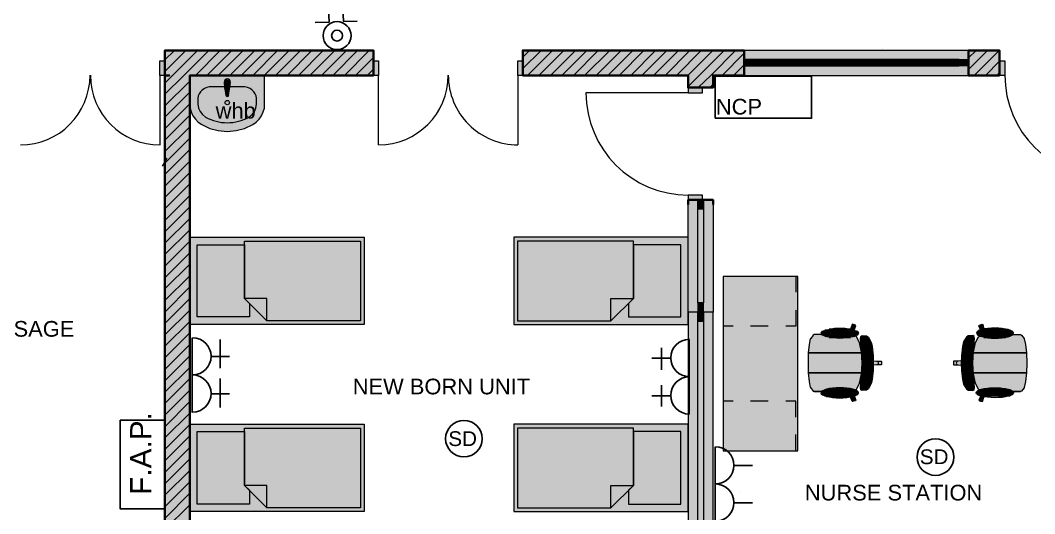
# Model space of a CAD drawing. Header units: inches. Extents: x 1845 to 54835, y 15201 to 50607.
# Drawn here: x 21049 to 37341, y 26371 to 34294 of the extents above; entities that cross this region are included whole.
import ezdxf

# ---------------------------------------------------------------- set-up
doc = ezdxf.new("R2010")
doc.units = ezdxf.units.IN
doc.header["$MEASUREMENT"] = 0
doc.layers.add('PDF_Geometry', color=7, linetype='Continuous', true_color=0xfd8379)
doc.layers.add('PDF_Solid Fills', color=7, linetype='Continuous', true_color=0xffffff)
doc.layers.add('PDF_Text', color=7, linetype='Continuous')
doc.styles.add('PDF Arial-BoldMT', font='arial.ttf')
doc.styles.add('PDF ArialMT', font='arial.ttf')
doc.styles.add('PDF ArialNarrow', font='arial.ttf')

msp = doc.modelspace()

# ---------------------------------------------------------------- linework, layer by layer
at = {"layer": 'PDF_Geometry', "color": 4, "lineweight": 25}
for points in [[(26001, 34494), (26012, 34266), (25784, 34261)], [(26228, 34504), (26239, 34277), (26461, 34282)]]:
    msp.add_lwpolyline(points, dxfattribs=at)
at = {"layer": 'PDF_Geometry', "lineweight": 9}
for points in [[(23371, 33108), (23678, 33409), (24080, 33811)], [(23371, 33287), (23493, 33409), (23895, 33811)], [(23371, 33473), (23710, 33811)], [(23371, 33658), (23525, 33811)], [(23863, 33409), (24260, 33811)], [(24043, 33409), (24445, 33811)], [(24228, 33409), (24630, 33811)], [(24413, 33409), (24816, 33811)], [(24599, 33409), (24996, 33811)], [(24784, 33409), (25181, 33811)], [(24964, 33409), (25366, 33811)], [(25149, 33409), (25551, 33811)], [(25334, 33409), (25731, 33811)], [(25519, 33409), (25916, 33811)], [(25699, 33409), (26102, 33811)], [(25885, 33409), (26287, 33811)], [(26070, 33409), (26467, 33811)], [(26255, 33409), (26652, 33811)], [(29118, 33520), (29414, 33811)], [(29118, 33700), (29229, 33811)], [(29197, 33409), (29594, 33811)], [(29377, 33409), (29779, 33811)], [(29562, 33409), (29964, 33811)], [(29747, 33409), (30150, 33811)], [(29933, 33409), (30329, 33811)], [(30113, 33409), (30515, 33811)], [(30298, 33409), (30700, 33811)], [(30483, 33409), (30885, 33811)], [(30668, 33409), (31065, 33811)], [(30853, 33409), (31250, 33811)], [(31033, 33409), (31435, 33811)], [(31218, 33409), (31621, 33811)], [(31404, 33409), (31801, 33811)], [(31589, 33409), (31986, 33811)], [(31769, 33409), (32171, 33811)], [(31774, 33229), (31954, 33409), (32356, 33811)], [(31938, 33213), (32139, 33409), (32536, 33811)], [(32324, 33409), (32674, 33764)], [(36277, 33504), (36584, 33811)], [(36277, 33690), (36399, 33811)], [(36367, 33409), (36769, 33811)], [(26435, 33409), (26721, 33695)], [(32504, 33409), (32674, 33578)], [(36552, 33409), (36775, 33637)], [(26620, 33409), (26721, 33510)], [(36738, 33409), (36775, 33451)], [(23371, 32922), (23773, 33319)], [(32123, 33213), (32176, 33266)], [(23371, 32737), (23773, 33139)], [(23371, 32552), (23773, 32954)], [(23371, 32367), (23773, 32769)], [(23371, 32187), (23773, 32584)], [(23371, 32002), (23773, 32404)], [(23371, 31816), (23773, 32219)], [(23371, 31631), (23773, 32033)], [(23371, 31451), (23773, 31848)], [(23371, 31266), (23773, 31668)], [(23371, 31081), (23773, 31483)], [(23371, 30896), (23773, 31298)], [(23371, 30716), (23773, 31113)], [(23371, 30531), (23773, 30927)], [(23371, 30345), (23773, 30747)], [(23371, 30160), (23773, 30562)], [(23371, 29980), (23773, 30377)], [(23371, 29795), (23773, 30192)], [(23371, 29610), (23773, 30012)], [(23371, 29425), (23773, 29827)], [(23371, 29245), (23773, 29642)], [(23371, 29059), (23773, 29456)], [(23371, 28874), (23773, 29276)], [(23371, 28689), (23773, 29091)], [(23371, 28504), (23773, 28906)], [(23371, 28324), (23773, 28721)], [(23371, 28139), (23773, 28541)], [(23371, 27954), (23773, 28356)], [(23371, 27768), (23773, 28171)], [(23371, 27588), (23773, 27985)], [(23371, 27403), (23773, 27805)], [(23371, 27218), (23773, 27620)], [(23371, 27033), (23773, 27435)], [(23371, 26853), (23773, 27250)], [(23371, 26668), (23773, 27065)], [(23371, 26482), (23773, 26885)], [(23371, 26297), (23773, 26699)], [(23371, 26117), (23773, 26514)]]:
    msp.add_lwpolyline(points, dxfattribs=at)
at = {"layer": 'PDF_Geometry', "color": 7, "lineweight": 35}
msp.add_lwpolyline([(23445, 33811), (23371, 33811), (23371, 33642), (23371, 33409), (23371, 33642), (23371, 33811)], close=True, dxfattribs=at)
for points in [[(26721, 33811), (23371, 33811), (23371, 33642), (23371, 33409), (23445, 33409), (23371, 33409), (23445, 33409)], [(23371, 33811), (23445, 33811)], [(25271, 21805), (25371, 21805), (25371, 22006), (25371, 22106), (25371, 22207), (23773, 22207), (23773, 33409), (26721, 33409), (26721, 33642), (26721, 33811), (26721, 33642), (26721, 33409), (26647, 33409)], [(26721, 33409), (26647, 33409), (26721, 33409), (26721, 33642), (26721, 33811), (26647, 33811), (26721, 33811), (26647, 33811)], [(29118, 33811), (29192, 33811), (29118, 33811), (29118, 33642), (29118, 33811), (32674, 33811), (32674, 33663), (32674, 33563), (32674, 33409), (32176, 33409), (32176, 33213), (32007, 33213), (32176, 33213), (32176, 33287), (32176, 33213)], [(29118, 33409), (29192, 33409), (29118, 33409), (29118, 33642), (29118, 33811), (29192, 33811)], [(36775, 33811), (36706, 33811), (36775, 33811), (36775, 33642), (36775, 33811), (36277, 33811), (36277, 33663), (36277, 33563), (36277, 33409), (36775, 33409), (36775, 33642), (36775, 33409), (36706, 33409), (36775, 33409)], [(36706, 33409), (36775, 33409), (36775, 33642), (36775, 33811), (36706, 33811)], [(31774, 33213), (31774, 33287), (31774, 33213), (32007, 33213), (31774, 33213), (31774, 33409), (29118, 33409), (29118, 33642), (29118, 33409), (29192, 33409)], [(23371, 33409), (23371, 22207)], [(31774, 33287), (31774, 33213), (32007, 33213), (32176, 33213), (32176, 33287)], [(32007, 31409), (31774, 31409), (32007, 31409)], [(31774, 31335), (31774, 31409), (31774, 31335)], [(32176, 31409), (32007, 31409), (32176, 31409)], [(32176, 31335), (32176, 31409), (32176, 31335)]]:
    msp.add_lwpolyline(points, dxfattribs=at)
at = {"layer": 'PDF_Geometry', "color": 7, "lineweight": 13}
for points in [[(32674, 33409), (36277, 33409), (36277, 33563), (36277, 33663), (36277, 33563), (36129, 33563), (36129, 33663), (36277, 33663), (36277, 33811), (32674, 33811), (32674, 33663), (32674, 33563)], [(32674, 33563), (32827, 33563), (32827, 33663), (32674, 33663)], [(31928, 29610), (31774, 29610), (31774, 31409), (31928, 31409), (32023, 31409), (32176, 31409), (32176, 29610), (32023, 29610), (32023, 29456), (31928, 29456)], [(32023, 31409), (32023, 31261), (31928, 31261), (31928, 31409)], [(32023, 29758), (31928, 29758), (31928, 29610), (31774, 29610), (31774, 26006), (31928, 26006), (32023, 26006), (31928, 26006), (31928, 25858), (32023, 25858), (32023, 26006), (32176, 26006), (32176, 29610), (32023, 29610)]]:
    msp.add_lwpolyline(points, close=True, dxfattribs=at)
for points in [[(34896, 33848), (34896, 33848)], [(36129, 33663), (32827, 33663)], [(32827, 33563), (36129, 33563)], [(23371, 31922), (23371, 32113)], [(23334, 31954), (23408, 32081)], [(31928, 29758), (31928, 31261)], [(32023, 31261), (32023, 29758)], [(32023, 29610), (31928, 29610), (32023, 29610)], [(32023, 29610), (31928, 29610), (32023, 29610)], [(31928, 26160), (31928, 29456)], [(32023, 29456), (32023, 26160)]]:
    msp.add_lwpolyline(points, dxfattribs=at)
at = {"layer": 'PDF_Geometry', "color": 30, "lineweight": 20, "true_color": 0xff6600}
for points in [[(23371, 33409), (23292, 33409), (23292, 33642), (23371, 33642)], [(26721, 33642), (26800, 33642), (26800, 33409), (26721, 33409)], [(29118, 33409), (29038, 33409), (29038, 33642), (29118, 33642)], [(36775, 33642), (36859, 33642), (36859, 33409), (36775, 33409)], [(31774, 33213), (31774, 33129), (32007, 33129), (32007, 33213)], [(32007, 31409), (32007, 31488), (31774, 31488), (31774, 31409)]]:
    msp.add_lwpolyline(points, close=True, dxfattribs=at)
at = {"layer": 'PDF_Geometry', "color": 7, "lineweight": 0, "true_color": 0xffffff, "const_width": 101}
msp.add_lwpolyline([(32674, 33613), (32827, 33613), (36129, 33613)], dxfattribs=at)
at = {"layer": 'PDF_Geometry', "color": 30, "lineweight": 18, "true_color": 0xff6600}
for points in [[(23292, 33409), (23292, 32293)], [(26800, 32293), (26800, 33409)], [(29038, 33409), (29038, 32293)], [(31774, 33129), (30134, 33129)]]:
    msp.add_lwpolyline(points, dxfattribs=at)
at = {"layer": 'PDF_Geometry', "color": 39, "lineweight": 13, "true_color": 0x563838}
for points in [[(23773, 32954), (23779, 32885), (23794, 32822), (23821, 32758), (23863, 32705), (23906, 32658), (23964, 32621), (24091, 32557), (24228, 32525), (24371, 32510), (24514, 32525), (24652, 32557), (24784, 32621), (24837, 32658), (24884, 32705), (24921, 32758), (24948, 32822), (24969, 32885), (24974, 32954), (24974, 33409), (23773, 33409)], [(26572, 30811), (26572, 29409), (23773, 29409), (23773, 30811)], [(28975, 30811), (28975, 29409), (31774, 29409), (31774, 30811)], [(24652, 29827), (24731, 29747), (24731, 29530), (23890, 29530), (23890, 30689), (24652, 30689)], [(26514, 30747), (26514, 29467), (25011, 29467), (24652, 29827), (24652, 30747)], [(29033, 29467), (30536, 29467), (30896, 29827), (30896, 30747), (29033, 30747)], [(30816, 29747), (30816, 29530), (31658, 29530), (31658, 30689), (30896, 30689), (30896, 29827)], [(32335, 27382), (33536, 27382), (33536, 30181), (32335, 30181)], [(34213, 29351), (34325, 29345), (34420, 29324), (34489, 29303), (34510, 29271), (34489, 29239), (34420, 29213), (34325, 29197), (34213, 29186), (34097, 29197), (34002, 29213), (33933, 29239), (33912, 29271), (33933, 29303), (34002, 29324), (34097, 29345)], [(34557, 28546), (34568, 28647), (34568, 28790), (34568, 28938), (34557, 29038), (34547, 29128), (34542, 29186), (34547, 29218), (34568, 29234), (34642, 29229), (34669, 29208), (34706, 29144), (34721, 29107), (34732, 29054), (34748, 28906), (34748, 28790), (34748, 28678), (34732, 28530), (34721, 28477), (34706, 28440), (34669, 28377), (34642, 28356), (34568, 28350), (34547, 28361), (34542, 28398), (34547, 28456)], [(36357, 28546), (36346, 28647), (36341, 28790), (36346, 28938), (36357, 29038), (36367, 29128), (36372, 29186), (36367, 29218), (36346, 29234), (36272, 29229), (36245, 29208), (36203, 29144), (36193, 29107), (36182, 29054), (36166, 28906), (36161, 28790), (36166, 28678), (36182, 28530), (36193, 28477), (36203, 28440), (36245, 28377), (36272, 28356), (36346, 28350), (36367, 28361), (36372, 28398), (36367, 28456)], [(26572, 27811), (26572, 26408), (23773, 26408), (23773, 27811)], [(26514, 27747), (26514, 26467), (25011, 26467), (24652, 26826), (24652, 27747)], [(28975, 27811), (28975, 26408), (31774, 26408), (31774, 27811)], [(29033, 26467), (30536, 26467), (30896, 26826), (30896, 27747), (29033, 27747)], [(24652, 26826), (24731, 26747), (24731, 26525), (23890, 26525), (23890, 27689), (24652, 27689)], [(30816, 26747), (30816, 26525), (31658, 26525), (31658, 27689), (30896, 27689), (30896, 26826)]]:
    msp.add_lwpolyline(points, close=True, dxfattribs=at)
at = {"layer": 'PDF_Geometry', "color": 30, "lineweight": 18, "true_color": 0xff6600}
msp.add_lwpolyline([(26804, 32294, 0.414157), (27923, 33413, 0.414214), (29042, 32294)], format="xyb", dxfattribs=at)
at = {"layer": 'PDF_Geometry', "color": 4, "lineweight": 25}
msp.add_lwpolyline([(32208, 32721), (32208, 33399), (33758, 33399), (33758, 32721)], close=True, dxfattribs=at)
at = {"layer": 'PDF_Geometry', "color": 39, "lineweight": 13, "true_color": 0x563838}
for points in [[(24425, 33302, 0.414774), (24375, 33352, 0.414006), (24324, 33301)], [(24408, 33196, 0.122851), (24413, 33213), (24424, 33298)], [(24345, 33221, 0.413593), (24374, 33192, 0.415016), (24403, 33221)], [(24351, 33093, 0.376902), (24375, 33072, 0.378506), (24397, 33091)], [(24025, 32741, 0.129792), (24374, 32649, 0.129816), (24724, 32741)]]:
    msp.add_lwpolyline(points, format="xyb", dxfattribs=at)
for points in [[(24324, 33298), (24329, 33213)], [(24345, 33219), (24345, 33245), (24398, 33245), (24398, 33219)], [(24720, 32737), (24773, 32779), (24810, 32827), (24832, 32885), (24842, 32954), (24842, 33044), (24837, 33081), (24821, 33113), (24800, 33145), (24773, 33171), (24742, 33197), (24699, 33213), (24657, 33224), (24609, 33224), (24133, 33224), (24085, 33224), (24043, 33213), (24006, 33197), (23969, 33171), (23943, 33145), (23921, 33113), (23906, 33081), (23900, 33044), (23900, 32954), (23911, 32885), (23937, 32827), (23974, 32779), (24022, 32737)], [(24334, 33192), (24350, 33086)], [(24392, 33086), (24408, 33192)], [(33504, 30181), (33504, 29927)], [(25011, 29467), (25011, 29827), (24652, 29827)], [(30536, 29467), (30536, 29827), (30896, 29827)], [(33504, 29642), (33504, 29382), (33346, 29382)], [(32499, 29382), (32335, 29382)], [(33060, 29382), (32779, 29382)], [(34356, 29250), (34383, 29335), (34393, 29345), (34399, 29356), (34409, 29356), (34425, 29356), (34430, 29351), (34441, 29340), (34441, 29329), (34441, 29319), (34467, 29388), (34462, 29398), (34415, 29414), (34409, 29409), (34383, 29335)], [(36558, 29250), (36526, 29335), (36521, 29345), (36515, 29356), (36499, 29356), (36489, 29356), (36478, 29351), (36473, 29340), (36468, 29329), (36473, 29319), (36446, 29388), (36452, 29398), (36499, 29414), (36505, 29409), (36526, 29335)], [(34441, 29319), (34425, 29250), (34420, 29250), (34356, 29250), (33933, 29250), (33864, 29250), (33801, 29250), (33785, 29239), (33743, 29186), (33737, 29181), (33716, 29091), (33705, 28954), (33700, 28790), (33705, 28631), (33716, 28493), (33737, 28398), (33743, 28393), (33785, 28340), (33801, 28335), (33864, 28335), (33933, 28335), (34356, 28335), (34420, 28335), (34425, 28335), (34441, 28266)], [(34425, 28335), (34478, 28366), (34526, 28467), (34557, 28615), (34563, 28689), (34568, 28790), (34563, 28890), (34557, 28964), (34526, 29118), (34478, 29213), (34425, 29250)], [(34616, 29229), (34621, 29224), (34631, 29208), (34642, 29192), (34663, 29165), (34679, 29139), (34690, 29102), (34700, 29049), (34706, 28991), (34711, 28922), (34716, 28858), (34716, 28790), (34716, 28726), (34711, 28657), (34706, 28594), (34700, 28536), (34690, 28483), (34679, 28440), (34663, 28414), (34642, 28393), (34631, 28372), (34621, 28361), (34616, 28356)], [(36298, 29229), (36293, 29224), (36282, 29208), (36272, 29192), (36251, 29165), (36235, 29139), (36224, 29102), (36214, 29049), (36203, 28991), (36198, 28922), (36198, 28858), (36198, 28790), (36198, 28726), (36198, 28657), (36203, 28594), (36214, 28536), (36224, 28483), (36235, 28440), (36251, 28414), (36272, 28393), (36282, 28372), (36293, 28361), (36298, 28356)], [(36489, 28335), (36436, 28366), (36388, 28467), (36357, 28615), (36351, 28689), (36346, 28790), (36351, 28890), (36357, 28964), (36388, 29118), (36436, 29213), (36489, 29250)], [(36473, 29319), (36489, 29250), (36558, 29250), (36976, 29250), (37050, 29250), (37113, 29250), (37129, 29239), (37171, 29186), (37171, 29181), (37193, 29091), (37208, 28954), (37214, 28790), (37208, 28631), (37193, 28493), (37171, 28398), (37171, 28393), (37129, 28340), (37113, 28335), (37050, 28335), (36976, 28335), (36558, 28335), (36489, 28335), (36473, 28266)], [(34563, 28689), (34642, 28689), (34700, 28689), (34700, 28758), (34700, 28790), (34700, 28827), (34700, 28890), (34642, 28890), (34563, 28890)], [(36351, 28689), (36272, 28689), (36214, 28689), (36214, 28758), (36214, 28790), (36214, 28827), (36214, 28890), (36272, 28890), (36351, 28890)], [(34700, 28827), (34801, 28821), (34811, 28821), (34822, 28811), (34827, 28800), (34827, 28790), (34827, 28779), (34822, 28768), (34811, 28763), (34801, 28763), (34700, 28758)], [(34801, 28821), (34875, 28821), (34880, 28816), (34880, 28790), (34880, 28768), (34875, 28763), (34801, 28763)], [(36113, 28821), (36039, 28821), (36034, 28816), (36034, 28790), (36034, 28768), (36039, 28763), (36113, 28763)], [(36214, 28827), (36113, 28821), (36103, 28821), (36092, 28811), (36087, 28800), (36081, 28790), (36087, 28779), (36092, 28768), (36103, 28763), (36113, 28763), (36214, 28758)], [(34356, 28335), (34383, 28245), (34393, 28234), (34399, 28229), (34409, 28223), (34425, 28229), (34430, 28234), (34441, 28239), (34441, 28255), (34441, 28266), (34467, 28192), (34462, 28186), (34415, 28171), (34409, 28176), (34383, 28245)], [(36558, 28335), (36526, 28245), (36521, 28234), (36515, 28229), (36499, 28223), (36489, 28229), (36478, 28234), (36473, 28239), (36468, 28255), (36473, 28266), (36446, 28192), (36452, 28186), (36499, 28171), (36505, 28176), (36526, 28245)], [(32499, 28181), (32335, 28181)], [(33060, 28181), (32779, 28181)], [(33504, 27922), (33504, 28181), (33346, 28181)], [(33504, 27382), (33504, 27641)], [(25011, 26467), (25011, 26826), (24652, 26826)], [(30536, 26467), (30536, 26826), (30896, 26826)]]:
    msp.add_lwpolyline(points, dxfattribs=at)
at = {"layer": 'PDF_Geometry', "color": 7, "lineweight": 0, "true_color": 0xffffff}
for points in [[(34383, 29335), (34039, 29335), (34383, 29335)], [(34298, 29345), (34124, 29345), (34298, 29345)], [(36875, 29335), (36526, 29335), (36875, 29335)], [(36790, 29345), (36616, 29345), (36790, 29345)], [(34510, 29271), (33912, 29271), (34510, 29271)], [(34494, 29292), (33928, 29292), (34494, 29292)], [(34494, 29245), (33928, 29245), (34494, 29245)], [(34452, 29319), (33970, 29319), (34452, 29319)], [(34452, 29224), (33970, 29224), (34452, 29224)], [(34383, 29202), (34039, 29202), (34383, 29202)], [(37002, 29271), (36404, 29271), (37002, 29271)], [(36986, 29292), (36415, 29292), (36986, 29292)], [(36986, 29245), (36415, 29245), (36986, 29245)], [(36944, 29319), (36457, 29319), (36944, 29319)], [(36944, 29224), (36457, 29224), (36944, 29224)], [(36875, 29202), (36526, 29202), (36875, 29202)], [(34557, 28954), (33705, 28954), (34557, 28954)], [(37208, 28954), (36357, 28954), (37208, 28954)], [(34557, 28631), (33705, 28631), (34557, 28631)], [(37208, 28631), (36357, 28631), (37208, 28631)], [(34452, 28361), (33970, 28361), (34452, 28361)], [(34383, 28377), (34039, 28377), (34383, 28377)], [(34298, 28387), (34124, 28387), (34298, 28387)], [(36944, 28361), (36457, 28361), (36944, 28361)], [(36875, 28377), (36526, 28377), (36875, 28377)], [(36790, 28387), (36616, 28387), (36790, 28387)], [(34425, 28335), (33801, 28335), (34425, 28335)], [(34510, 28313), (33912, 28313), (34510, 28313)], [(34494, 28335), (33928, 28335), (34494, 28335)], [(34494, 28287), (33928, 28287), (34494, 28287)], [(34452, 28266), (33970, 28266), (34452, 28266)], [(34383, 28250), (34039, 28250), (34383, 28250)], [(37002, 28313), (36404, 28313), (37002, 28313)], [(36986, 28335), (36415, 28335), (36986, 28335)], [(36986, 28287), (36415, 28287), (36986, 28287)], [(36944, 28266), (36457, 28266), (36944, 28266)], [(37113, 28335), (36489, 28335), (37113, 28335)]]:
    msp.add_lwpolyline(points, dxfattribs=at)
at = {"layer": 'PDF_Geometry', "color": 1, "lineweight": 25}
for points in [[(23810, 27996), (23810, 29197)], [(24260, 29171), (24260, 28710)], [(31790, 29171), (31790, 27969)], [(31345, 29033), (31345, 28684)], [(24112, 28895), (24408, 28895)], [(31488, 28869), (31192, 28869)], [(31388, 28689), (31388, 28689)], [(24260, 28541), (24260, 28075)], [(24212, 28477), (24212, 28477)], [(31345, 28435), (31345, 28091)], [(24112, 28297), (24408, 28297)], [(31488, 28266), (31192, 28266)], [(32208, 26244), (32208, 27446)], [(32504, 27144), (32806, 27144)], [(32605, 26726), (32605, 26726)], [(32504, 26546), (32806, 26546)]]:
    msp.add_lwpolyline(points, dxfattribs=at)
for points in [[(23814, 28002, 1), (23814, 28600, 1), (23814, 29198)], [(32212, 26251, 1), (32212, 26849, 1), (32212, 27447)]]:
    msp.add_lwpolyline(points, format="xyb", dxfattribs=at)
msp.add_lwpolyline([(22651, 27874), (23371, 27874), (23371, 26451), (22651, 26451)], close=True, dxfattribs=at)
at = {"layer": 'PDF_Geometry', "color": 4, "lineweight": 25}
for centre, radius in [((26137, 34048), 225), ((26137, 34048), 87.3), ((28174, 27576), 294), ((35747, 27280), 294)]:
    msp.add_circle(centre, radius, dxfattribs=at)
at = {"layer": 'PDF_Geometry', "color": 39, "lineweight": 13, "true_color": 0x563838}
msp.add_circle((24374, 32973), 34.4, dxfattribs=at)
at = {"layer": 'PDF_Geometry', "color": 30, "lineweight": 18, "true_color": 0xff6600}
for centre, radius, start, end in [((21051, 33412), 1119, 270, 360), ((23294, 33412), 1119, 180.0056, 269.9944), ((38504, 33413), 1643, 180, 270), ((31777, 33131), 1643, 180, 270)]:
    msp.add_arc(centre, radius, start, end, dxfattribs=at)
at = {"layer": 'PDF_Geometry', "color": 39, "lineweight": 13, "true_color": 0x563838}
for centre, radius, start, end in [((24374, 33221), 45, 185.5827, 212.7316), ((24375, 33217), 39.7, 212.5469, 270.0055), ((24374, 33221), 39.7, 269.9895, 327.3215)]:
    msp.add_arc(centre, radius, start, end, dxfattribs=at)
at = {"layer": 'PDF_Geometry', "color": 1, "lineweight": 25}
for centre in [(31794, 28873), (31794, 28270)]:
    msp.add_arc(centre, 299, 90, 270, dxfattribs=at)
at = {"layer": 'PDF_Geometry', "color": 39, "lineweight": 13, "true_color": 0x563838}
for centre, major_axis, ratio, start_param, end_param in [((36703, 29271), (-299, 1), 0.26797, 5.103485, 11.38667), ((34209, 28313), (-301, 0), 0.266813, 1.965141, 8.248326), ((36700, 28314), (-302, 1), 0.264945, 1.572297345351172, 7.855482652530759)]:
    msp.add_ellipse(centre, major_axis=major_axis, ratio=ratio, start_param=start_param, end_param=end_param, dxfattribs=at)
at = {"layer": 'PDF_Solid Fills', "transparency": 33554559}
for points in [[(23371, 33409), (26721, 33409), (23371, 33811)], [(26721, 33409), (23371, 33811), (26721, 33811)], [(29118, 33409), (32674, 33409), (29118, 33811)], [(32674, 33409), (29118, 33811), (32674, 33811)], [(32674, 33811), (32674, 33409), (36277, 33811)], [(32674, 33409), (36277, 33811), (36277, 33409)], [(36277, 33811), (36277, 33409), (36775, 33811)], [(36277, 33409), (36775, 33811), (36775, 33409)], [(23371, 33409), (23292, 33409), (23371, 33642)], [(23292, 33409), (23371, 33642), (23292, 33642)], [(26721, 33642), (26800, 33642), (26721, 33409)], [(26800, 33642), (26721, 33409), (26800, 33409)], [(29118, 33409), (29038, 33409), (29118, 33642)], [(29038, 33409), (29118, 33642), (29038, 33642)], [(36277, 33663), (36277, 33563), (36129, 33663)], [(36277, 33563), (36129, 33663), (36129, 33563)], [(36775, 33642), (36859, 33642), (36775, 33409)], [(36859, 33642), (36775, 33409), (36859, 33409)], [(23371, 33409), (23371, 22207), (23773, 33409)], [(23371, 22207), (23773, 33409), (23773, 22207)], [(24974, 33409), (23773, 33409), (24974, 32954)], [(23773, 33409), (24974, 32954), (23773, 32954)], [(31774, 33409), (31774, 33213), (32176, 33409)], [(31774, 33213), (32176, 33409), (32176, 33213)], [(24334, 33330), (24424, 33298), (24324, 33298)], [(24424, 33298), (24324, 33298), (24413, 33213)], [(24324, 33298), (24413, 33213), (24329, 33213)], [(24371, 33346), (24408, 33330), (24334, 33330)], [(24408, 33330), (24334, 33330), (24424, 33298)], [(24413, 33213), (24329, 33213), (24408, 33192)], [(24329, 33213), (24408, 33192), (24334, 33192)], [(24408, 33192), (24334, 33192), (24392, 33086)], [(24334, 33192), (24392, 33086), (24350, 33086)], [(24350, 33086), (24355, 33076), (24387, 33076)], [(24350, 33086), (24392, 33086), (24387, 33076)], [(24355, 33076), (24387, 33076), (24371, 33065)], [(31774, 33213), (32007, 33213), (31774, 33129)], [(32007, 33213), (31774, 33129), (32007, 33129)], [(24974, 32954), (23773, 32954), (24969, 32885)], [(23773, 32954), (24969, 32885), (23779, 32885)], [(24969, 32885), (23779, 32885), (24948, 32822)], [(23779, 32885), (24948, 32822), (23794, 32822)], [(24948, 32822), (23794, 32822), (24921, 32758)], [(23794, 32822), (24921, 32758), (23821, 32758)], [(24921, 32758), (23821, 32758), (24884, 32705)], [(23821, 32758), (24884, 32705), (23863, 32705)], [(24884, 32705), (23863, 32705), (24837, 32658)], [(23863, 32705), (24837, 32658), (23906, 32658)], [(24837, 32658), (23906, 32658), (24784, 32621)], [(23906, 32658), (24784, 32621), (23964, 32621)], [(24784, 32621), (23964, 32621), (24652, 32557)], [(23964, 32621), (24652, 32557), (24091, 32557)], [(24091, 32557), (24228, 32525), (24514, 32525)], [(24091, 32557), (24652, 32557), (24514, 32525)], [(24228, 32525), (24514, 32525), (24371, 32510)], [(32007, 31409), (31774, 31409), (32007, 31488)], [(31774, 31409), (32007, 31488), (31774, 31488)], [(31774, 31409), (31774, 29610), (32176, 31409)], [(31774, 29610), (32176, 31409), (32176, 29610)], [(32023, 31409), (32023, 31261), (31928, 31409)], [(32023, 31261), (31928, 31409), (31928, 31261)], [(31928, 29758), (31928, 31261), (32023, 29758)], [(31928, 31261), (32023, 29758), (32023, 31261)], [(26572, 30811), (26572, 29409), (23773, 30811)], [(26572, 29409), (23773, 30811), (23773, 29409)], [(28975, 30811), (31774, 30811), (28975, 29409)], [(31774, 30811), (28975, 29409), (31774, 29409)], [(24652, 30689), (23890, 30689), (24652, 29827)], [(23890, 30689), (24652, 29827), (23890, 29827)], [(26514, 30747), (24652, 30747), (26514, 29827)], [(24652, 30747), (26514, 29827), (24652, 29827)], [(30896, 30747), (29033, 30747), (30896, 29827)], [(29033, 30747), (30896, 29827), (29033, 29827)], [(31658, 30689), (30896, 30689), (31658, 29827)], [(30896, 30689), (31658, 29827), (30896, 29827)], [(32335, 30181), (33536, 30181), (32335, 27382)], [(33536, 30181), (32335, 27382), (33536, 27382)], [(24652, 29827), (23890, 29827), (24731, 29747)], [(23890, 29827), (24731, 29747), (23890, 29747)], [(26514, 29827), (24652, 29827), (26514, 29467)], [(24652, 29827), (26514, 29467), (25011, 29467)], [(30896, 29827), (29033, 29827), (30536, 29467)], [(29033, 29827), (30536, 29467), (29033, 29467)], [(30896, 29827), (31658, 29747), (30816, 29747)], [(31658, 29827), (30896, 29827), (31658, 29747)], [(24731, 29747), (23890, 29747), (24731, 29530)], [(23890, 29747), (24731, 29530), (23890, 29530)], [(31658, 29747), (30816, 29747), (31658, 29530)], [(30816, 29747), (31658, 29530), (30816, 29530)], [(31928, 29610), (31928, 29758), (32023, 29610)], [(31928, 29758), (32023, 29610), (32023, 29758)], [(31774, 29610), (31774, 26006), (32176, 29610)], [(31774, 26006), (32176, 29610), (32176, 26006)], [(32023, 29610), (32023, 29456), (31928, 29610)], [(32023, 29456), (31928, 29610), (31928, 29456)], [(31928, 26160), (31928, 29456), (32023, 26160)], [(31928, 29456), (32023, 26160), (32023, 29456)], [(34039, 29335), (34452, 29319), (33970, 29319)], [(34124, 29345), (34383, 29335), (34039, 29335)], [(34039, 29335), (34383, 29335), (34383, 29335)], [(34383, 29335), (34039, 29335), (34452, 29319)], [(34213, 29351), (34298, 29345), (34124, 29345)], [(34124, 29345), (34298, 29345), (34298, 29345)], [(34298, 29345), (34124, 29345), (34383, 29335)], [(34383, 29335), (34441, 29319), (34377, 29319)], [(34404, 29388), (34446, 29335), (34383, 29335)], [(34446, 29335), (34383, 29335), (34441, 29319)], [(34409, 29409), (34462, 29398), (34404, 29398)], [(34462, 29398), (34404, 29398), (34467, 29388)], [(34404, 29398), (34467, 29388), (34404, 29388)], [(34467, 29388), (34404, 29388), (34446, 29335)], [(34415, 29414), (34425, 29409), (34409, 29409)], [(34425, 29409), (34409, 29409), (34462, 29398)], [(36452, 29398), (36510, 29388), (36446, 29388)], [(36510, 29388), (36446, 29388), (36526, 29335)], [(36446, 29388), (36526, 29335), (36462, 29335)], [(36484, 29409), (36510, 29398), (36452, 29398)], [(36510, 29398), (36452, 29398), (36510, 29388)], [(36526, 29335), (36944, 29319), (36457, 29319)], [(36526, 29335), (36462, 29335), (36536, 29319)], [(36462, 29335), (36536, 29319), (36473, 29319)], [(36499, 29414), (36505, 29409), (36484, 29409)], [(36505, 29409), (36484, 29409), (36510, 29398)], [(36616, 29345), (36875, 29335), (36526, 29335)], [(36526, 29335), (36875, 29335), (36875, 29335)], [(36875, 29335), (36526, 29335), (36944, 29319)], [(36700, 29351), (36790, 29345), (36616, 29345)], [(36616, 29345), (36790, 29345), (36790, 29345)], [(36790, 29345), (36616, 29345), (36875, 29335)], [(33737, 29181), (34526, 29118), (33727, 29118)], [(33743, 29186), (34494, 29181), (33737, 29181)], [(34494, 29181), (33737, 29181), (34526, 29118)], [(33764, 29213), (34494, 29186), (33743, 29186)], [(34494, 29186), (33743, 29186), (34494, 29181)], [(33785, 29239), (34478, 29213), (33764, 29213)], [(34478, 29213), (33764, 29213), (34494, 29186)], [(33801, 29250), (34436, 29239), (33785, 29239)], [(34436, 29239), (33785, 29239), (34478, 29213)], [(33801, 29250), (34425, 29250), (34425, 29250)], [(34425, 29250), (34425, 29250), (33801, 29250)], [(34425, 29250), (33801, 29250), (34436, 29239)], [(33928, 29292), (34510, 29271), (33912, 29271)], [(33912, 29271), (34510, 29271), (34510, 29271)], [(34510, 29271), (33912, 29271), (34494, 29245)], [(33912, 29271), (34494, 29245), (33928, 29245)], [(33970, 29319), (34494, 29292), (33928, 29292)], [(33928, 29292), (34494, 29292), (34494, 29292)], [(34494, 29292), (33928, 29292), (34510, 29271)], [(33928, 29245), (34494, 29245), (34494, 29245)], [(34494, 29245), (33928, 29245), (34452, 29224)], [(33928, 29245), (34452, 29224), (33970, 29224)], [(33970, 29319), (34452, 29319), (34452, 29319)], [(34452, 29319), (33970, 29319), (34494, 29292)], [(33970, 29224), (34452, 29224), (34452, 29224)], [(34452, 29224), (33970, 29224), (34383, 29202)], [(33970, 29224), (34383, 29202), (34039, 29202)], [(34039, 29202), (34383, 29202), (34383, 29202)], [(34383, 29202), (34039, 29202), (34298, 29192)], [(34039, 29202), (34298, 29192), (34124, 29192)], [(34298, 29192), (34124, 29192), (34213, 29186)], [(34124, 29192), (34298, 29192), (34298, 29192)], [(34298, 29192), (34298, 29192), (34124, 29192)], [(34377, 29319), (34425, 29250), (34356, 29250)], [(34441, 29319), (34377, 29319), (34425, 29250)], [(34547, 29218), (34669, 29208), (34542, 29208)], [(34669, 29208), (34542, 29208), (34679, 29186)], [(34542, 29208), (34679, 29186), (34542, 29186)], [(34679, 29186), (34542, 29186), (34706, 29144)], [(34542, 29186), (34706, 29144), (34542, 29144)], [(34557, 29229), (34647, 29218), (34547, 29218)], [(34647, 29218), (34547, 29218), (34669, 29208)], [(34568, 29234), (34642, 29229), (34557, 29229)], [(34642, 29229), (34557, 29229), (34647, 29218)], [(36235, 29186), (36367, 29144), (36203, 29144)], [(36245, 29208), (36372, 29186), (36235, 29186)], [(36372, 29186), (36235, 29186), (36367, 29144)], [(36261, 29218), (36367, 29208), (36245, 29208)], [(36367, 29208), (36245, 29208), (36372, 29186)], [(36272, 29229), (36367, 29218), (36261, 29218)], [(36367, 29218), (36261, 29218), (36367, 29208)], [(36346, 29234), (36357, 29229), (36272, 29229)], [(36357, 29229), (36272, 29229), (36367, 29218)], [(36420, 29181), (37187, 29118), (36388, 29118)], [(36415, 29292), (37002, 29271), (36404, 29271)], [(36404, 29271), (37002, 29271), (37002, 29271)], [(37002, 29271), (36404, 29271), (36986, 29245)], [(36404, 29271), (36986, 29245), (36415, 29245)], [(36457, 29319), (36986, 29292), (36415, 29292)], [(36415, 29292), (36986, 29292), (36986, 29292)], [(36986, 29292), (36415, 29292), (37002, 29271)], [(36415, 29245), (36986, 29245), (36986, 29245)], [(36986, 29245), (36415, 29245), (36944, 29224)], [(36415, 29245), (36944, 29224), (36457, 29224)], [(36436, 29213), (37171, 29186), (36420, 29186)], [(37171, 29186), (36420, 29186), (37171, 29181)], [(36420, 29186), (37171, 29181), (36420, 29181)], [(37171, 29181), (36420, 29181), (37187, 29118)], [(36478, 29239), (37150, 29213), (36436, 29213)], [(37150, 29213), (36436, 29213), (37171, 29186)], [(36457, 29319), (36944, 29319), (36944, 29319)], [(36944, 29319), (36457, 29319), (36986, 29292)], [(36457, 29224), (36944, 29224), (36944, 29224)], [(36944, 29224), (36457, 29224), (36875, 29202)], [(36457, 29224), (36875, 29202), (36526, 29202)], [(36536, 29319), (36473, 29319), (36558, 29250)], [(36473, 29319), (36558, 29250), (36489, 29250)], [(36489, 29250), (37129, 29239), (36478, 29239)], [(37129, 29239), (36478, 29239), (37150, 29213)], [(36489, 29250), (37113, 29250), (37113, 29250)], [(37113, 29250), (37113, 29250), (36489, 29250)], [(37113, 29250), (36489, 29250), (37129, 29239)], [(36526, 29202), (36875, 29202), (36875, 29202)], [(36875, 29202), (36526, 29202), (36790, 29192)], [(36526, 29202), (36790, 29192), (36616, 29192)], [(36790, 29192), (36616, 29192), (36700, 29186)], [(36616, 29192), (36790, 29192), (36790, 29192)], [(36790, 29192), (36790, 29192), (36616, 29192)], [(33716, 29091), (34557, 28964), (33705, 28964)], [(33727, 29118), (34531, 29091), (33716, 29091)], [(34531, 29091), (33716, 29091), (34557, 28964)], [(34526, 29118), (33727, 29118), (34531, 29091)], [(34706, 29144), (34542, 29144), (34711, 29128)], [(34542, 29144), (34711, 29128), (34547, 29128)], [(34711, 29128), (34547, 29128), (34721, 29107)], [(34547, 29128), (34721, 29107), (34547, 29107)], [(34721, 29107), (34547, 29107), (34732, 29054)], [(34547, 29107), (34732, 29054), (34552, 29054)], [(34732, 29054), (34552, 29054), (34732, 29038)], [(34552, 29054), (34732, 29038), (34557, 29038)], [(34732, 29038), (34557, 29038), (34743, 28938)], [(34557, 29038), (34743, 28938), (34568, 28938)], [(36182, 29038), (36346, 28938), (36171, 28938)], [(36193, 29107), (36357, 29054), (36182, 29054)], [(36357, 29054), (36182, 29054), (36357, 29038)], [(36182, 29054), (36357, 29038), (36182, 29038)], [(36357, 29038), (36182, 29038), (36346, 28938)], [(36198, 29128), (36367, 29107), (36193, 29107)], [(36367, 29107), (36193, 29107), (36357, 29054)], [(36203, 29144), (36367, 29128), (36198, 29128)], [(36367, 29128), (36198, 29128), (36367, 29107)], [(36367, 29144), (36203, 29144), (36367, 29128)], [(36383, 29091), (37208, 28964), (36357, 28964)], [(36388, 29118), (37193, 29091), (36383, 29091)], [(37193, 29091), (36383, 29091), (37208, 28964)], [(37187, 29118), (36388, 29118), (37193, 29091)], [(33705, 28954), (34563, 28890), (33700, 28890)], [(34700, 28890), (33700, 28890), (34700, 28827)], [(33700, 28890), (34700, 28827), (33700, 28827)], [(34557, 28964), (33705, 28964), (34557, 28954)], [(33705, 28964), (34557, 28954), (33705, 28954)], [(33705, 28954), (34557, 28954), (34557, 28954)], [(34557, 28954), (33705, 28954), (34563, 28890)], [(34743, 28938), (34568, 28938), (34748, 28906)], [(34568, 28938), (34748, 28906), (34568, 28906)], [(34748, 28906), (34568, 28906), (34748, 28790)], [(34568, 28906), (34748, 28790), (34568, 28790)], [(36166, 28906), (36341, 28790), (36161, 28790)], [(36171, 28938), (36346, 28906), (36166, 28906)], [(36346, 28906), (36166, 28906), (36341, 28790)], [(36346, 28938), (36171, 28938), (36346, 28906)], [(37208, 28890), (36214, 28890), (37214, 28827)], [(36214, 28890), (37214, 28827), (36214, 28827)], [(36357, 28954), (37208, 28890), (36351, 28890)], [(37208, 28964), (36357, 28964), (37208, 28954)], [(36357, 28964), (37208, 28954), (36357, 28954)], [(36357, 28954), (37208, 28954), (37208, 28954)], [(37208, 28954), (36357, 28954), (37208, 28890)], [(34700, 28827), (33700, 28827), (34801, 28821)], [(33700, 28827), (34801, 28821), (33700, 28821)], [(34875, 28821), (33700, 28821), (34880, 28816)], [(33700, 28821), (34880, 28816), (33700, 28816)], [(34880, 28816), (33700, 28816), (34880, 28790)], [(33700, 28816), (34880, 28790), (33700, 28790)], [(34880, 28790), (33700, 28790), (34880, 28768)], [(33700, 28790), (34880, 28768), (33700, 28768)], [(34880, 28768), (33700, 28768), (34875, 28763)], [(33700, 28768), (34875, 28763), (33700, 28763)], [(34801, 28763), (33700, 28763), (34700, 28758)], [(33700, 28763), (34700, 28758), (33700, 28758)], [(34700, 28758), (33700, 28758), (34700, 28689)], [(33700, 28758), (34700, 28689), (33700, 28689)], [(34563, 28689), (33700, 28689), (34557, 28631)], [(33700, 28689), (34557, 28631), (33705, 28631)], [(34748, 28790), (34568, 28790), (34748, 28678)], [(34568, 28790), (34748, 28678), (34568, 28678)], [(34748, 28678), (34568, 28678), (34743, 28647)], [(34568, 28678), (34743, 28647), (34568, 28647)], [(36039, 28821), (37214, 28816), (36034, 28816)], [(37214, 28816), (36034, 28816), (37214, 28790)], [(36034, 28816), (37214, 28790), (36034, 28790)], [(37214, 28790), (36034, 28790), (37214, 28768)], [(36034, 28790), (37214, 28768), (36034, 28768)], [(37214, 28768), (36034, 28768), (37214, 28763)], [(36034, 28768), (37214, 28763), (36039, 28763)], [(37214, 28821), (36039, 28821), (37214, 28816)], [(36214, 28827), (37214, 28821), (36113, 28821)], [(37214, 28763), (36113, 28763), (37214, 28758)], [(36113, 28763), (37214, 28758), (36214, 28758)], [(36341, 28790), (36161, 28790), (36346, 28678)], [(36161, 28790), (36346, 28678), (36166, 28678)], [(36346, 28678), (36166, 28678), (36346, 28647)], [(36166, 28678), (36346, 28647), (36171, 28647)], [(37214, 28827), (36214, 28827), (37214, 28821)], [(37214, 28758), (36214, 28758), (37208, 28689)], [(36214, 28758), (37208, 28689), (36214, 28689)], [(37208, 28689), (36351, 28689), (37208, 28631)], [(36351, 28689), (37208, 28631), (36357, 28631)], [(33705, 28631), (34557, 28631), (34557, 28631)], [(34557, 28631), (33705, 28631), (34557, 28615)], [(33705, 28631), (34557, 28615), (33705, 28615)], [(34557, 28615), (33705, 28615), (34531, 28493)], [(33705, 28615), (34531, 28493), (33716, 28493)], [(34552, 28530), (34721, 28477), (34547, 28477)], [(34557, 28546), (34732, 28530), (34552, 28530)], [(34732, 28530), (34552, 28530), (34721, 28477)], [(34568, 28647), (34732, 28546), (34557, 28546)], [(34732, 28546), (34557, 28546), (34732, 28530)], [(34743, 28647), (34568, 28647), (34732, 28546)], [(36346, 28647), (36171, 28647), (36357, 28546)], [(36171, 28647), (36357, 28546), (36182, 28546)], [(36357, 28546), (36182, 28546), (36357, 28530)], [(36182, 28546), (36357, 28530), (36182, 28530)], [(36357, 28530), (36182, 28530), (36367, 28477)], [(36182, 28530), (36367, 28477), (36193, 28477)], [(36357, 28631), (37208, 28631), (37208, 28631)], [(37208, 28631), (36357, 28631), (37208, 28615)], [(36357, 28631), (37208, 28615), (36357, 28615)], [(37208, 28615), (36357, 28615), (37193, 28493)], [(36357, 28615), (37193, 28493), (36383, 28493)], [(34531, 28493), (33716, 28493), (34526, 28467)], [(33716, 28493), (34526, 28467), (33727, 28467)], [(34526, 28467), (33727, 28467), (34494, 28398)], [(33727, 28467), (34494, 28398), (33737, 28398)], [(34494, 28398), (33737, 28398), (34494, 28393)], [(33737, 28398), (34494, 28393), (33743, 28393)], [(34494, 28393), (33743, 28393), (34478, 28366)], [(33743, 28393), (34478, 28366), (33764, 28366)], [(34478, 28366), (33764, 28366), (34436, 28340)], [(33764, 28366), (34436, 28340), (33785, 28340)], [(33970, 28361), (34494, 28335), (33928, 28335)], [(34039, 28377), (34452, 28361), (33970, 28361)], [(33970, 28361), (34452, 28361), (34452, 28361)], [(34452, 28361), (33970, 28361), (34494, 28335)], [(34124, 28387), (34383, 28377), (34039, 28377)], [(34039, 28377), (34383, 28377), (34383, 28377)], [(34383, 28377), (34039, 28377), (34452, 28361)], [(34213, 28393), (34298, 28387), (34124, 28387)], [(34124, 28387), (34298, 28387), (34298, 28387)], [(34298, 28387), (34124, 28387), (34383, 28377)], [(34547, 28456), (34706, 28440), (34542, 28440)], [(34706, 28440), (34542, 28440), (34679, 28398)], [(34542, 28440), (34679, 28398), (34542, 28398)], [(34679, 28398), (34542, 28398), (34669, 28377)], [(34542, 28398), (34669, 28377), (34542, 28377)], [(34669, 28377), (34542, 28377), (34647, 28361)], [(34542, 28377), (34647, 28361), (34547, 28361)], [(34721, 28477), (34547, 28477), (34711, 28456)], [(34547, 28477), (34711, 28456), (34547, 28456)], [(34711, 28456), (34547, 28456), (34706, 28440)], [(34547, 28361), (34557, 28356), (34642, 28356)], [(34547, 28361), (34647, 28361), (34642, 28356)], [(34557, 28356), (34642, 28356), (34568, 28350)], [(36367, 28477), (36193, 28477), (36367, 28456)], [(36193, 28477), (36367, 28456), (36198, 28456)], [(36367, 28456), (36198, 28456), (36367, 28440)], [(36198, 28456), (36367, 28440), (36203, 28440)], [(36367, 28440), (36203, 28440), (36372, 28398)], [(36203, 28440), (36372, 28398), (36235, 28398)], [(36372, 28398), (36235, 28398), (36367, 28377)], [(36235, 28398), (36367, 28377), (36245, 28377)], [(36367, 28377), (36245, 28377), (36367, 28361)], [(36245, 28377), (36367, 28361), (36261, 28361)], [(36261, 28361), (36272, 28356), (36357, 28356)], [(36261, 28361), (36367, 28361), (36357, 28356)], [(36272, 28356), (36357, 28356), (36346, 28350)], [(37193, 28493), (36383, 28493), (37187, 28467)], [(36383, 28493), (37187, 28467), (36388, 28467)], [(37187, 28467), (36388, 28467), (37171, 28398)], [(36388, 28467), (37171, 28398), (36420, 28398)], [(36457, 28361), (36986, 28335), (36415, 28335)], [(37171, 28398), (36420, 28398), (37171, 28393)], [(36420, 28398), (37171, 28393), (36420, 28393)], [(37171, 28393), (36420, 28393), (37150, 28366)], [(36420, 28393), (37150, 28366), (36436, 28366)], [(37150, 28366), (36436, 28366), (37129, 28340)], [(36436, 28366), (37129, 28340), (36478, 28340)], [(36526, 28377), (36944, 28361), (36457, 28361)], [(36457, 28361), (36944, 28361), (36944, 28361)], [(36944, 28361), (36457, 28361), (36986, 28335)], [(36616, 28387), (36875, 28377), (36526, 28377)], [(36526, 28377), (36875, 28377), (36875, 28377)], [(36875, 28377), (36526, 28377), (36944, 28361)], [(36700, 28393), (36790, 28387), (36616, 28387)], [(36616, 28387), (36790, 28387), (36790, 28387)], [(36790, 28387), (36616, 28387), (36875, 28377)], [(34436, 28340), (33785, 28340), (34425, 28335)], [(33785, 28340), (34425, 28335), (33801, 28335)], [(33801, 28335), (34425, 28335), (34425, 28335)], [(33928, 28335), (34510, 28313), (33912, 28313)], [(33912, 28313), (34510, 28313), (34510, 28313)], [(34510, 28313), (33912, 28313), (34494, 28287)], [(33912, 28313), (34494, 28287), (33928, 28287)], [(33928, 28335), (34494, 28335), (34494, 28335)], [(34494, 28335), (33928, 28335), (34510, 28313)], [(33928, 28287), (34494, 28287), (34494, 28287)], [(34494, 28287), (33928, 28287), (34452, 28266)], [(33928, 28287), (34452, 28266), (33970, 28266)], [(33970, 28266), (34452, 28266), (34452, 28266)], [(34452, 28266), (33970, 28266), (34383, 28250)], [(33970, 28266), (34383, 28250), (34039, 28250)], [(34039, 28250), (34383, 28250), (34383, 28250)], [(34383, 28250), (34039, 28250), (34298, 28234)], [(34039, 28250), (34298, 28234), (34124, 28234)], [(34298, 28234), (34124, 28234), (34213, 28234)], [(34124, 28234), (34298, 28234), (34298, 28234)], [(34298, 28234), (34298, 28234), (34124, 28234)], [(34425, 28335), (34356, 28335), (34441, 28266)], [(34356, 28335), (34441, 28266), (34377, 28266)], [(34441, 28266), (34377, 28266), (34446, 28245)], [(34377, 28266), (34446, 28245), (34383, 28245)], [(34446, 28245), (34383, 28245), (34467, 28192)], [(34383, 28245), (34467, 28192), (34404, 28192)], [(34467, 28192), (34404, 28192), (34462, 28186)], [(34404, 28192), (34462, 28186), (34404, 28186)], [(34404, 28186), (34409, 28176), (34425, 28176)], [(34404, 28186), (34462, 28186), (34425, 28176)], [(36415, 28335), (37002, 28313), (36404, 28313)], [(36404, 28313), (37002, 28313), (37002, 28313)], [(37002, 28313), (36404, 28313), (36986, 28287)], [(36404, 28313), (36986, 28287), (36415, 28287)], [(36415, 28335), (36986, 28335), (36986, 28335)], [(36986, 28335), (36415, 28335), (37002, 28313)], [(36415, 28287), (36986, 28287), (36986, 28287)], [(36986, 28287), (36415, 28287), (36944, 28266)], [(36415, 28287), (36944, 28266), (36457, 28266)], [(36462, 28245), (36510, 28192), (36446, 28192)], [(36510, 28192), (36446, 28192), (36510, 28186)], [(36446, 28192), (36510, 28186), (36452, 28186)], [(36452, 28186), (36484, 28176), (36505, 28176)], [(36452, 28186), (36510, 28186), (36505, 28176)], [(36457, 28266), (36944, 28266), (36944, 28266)], [(36944, 28266), (36457, 28266), (36875, 28250)], [(36457, 28266), (36875, 28250), (36526, 28250)], [(36473, 28266), (36526, 28245), (36462, 28245)], [(36526, 28245), (36462, 28245), (36510, 28192)], [(36489, 28335), (36536, 28266), (36473, 28266)], [(36536, 28266), (36473, 28266), (36526, 28245)], [(37129, 28340), (36478, 28340), (37113, 28335)], [(36478, 28340), (37113, 28335), (36489, 28335)], [(36489, 28335), (37113, 28335), (37113, 28335)], [(36558, 28335), (36489, 28335), (36536, 28266)], [(36875, 28250), (36526, 28250), (36531, 28250)], [(36526, 28250), (36875, 28250), (36875, 28250)], [(36875, 28250), (36531, 28250), (36790, 28234)], [(36531, 28250), (36790, 28234), (36616, 28234)], [(36790, 28234), (36616, 28234), (36700, 28234)], [(36616, 28234), (36790, 28234), (36790, 28234)], [(36790, 28234), (36790, 28234), (36616, 28234)], [(34409, 28176), (34425, 28176), (34415, 28171)], [(36484, 28176), (36505, 28176), (36499, 28171)], [(26572, 27811), (26572, 26408), (23773, 27811)], [(26572, 26408), (23773, 27811), (23773, 26408)], [(26514, 27747), (24652, 27747), (26514, 26826)], [(24652, 27747), (26514, 26826), (24652, 26826)], [(28975, 27811), (31774, 27811), (28975, 26408)], [(31774, 27811), (28975, 26408), (31774, 26408)], [(30896, 27747), (29033, 27747), (30896, 26826)], [(29033, 27747), (30896, 26826), (29033, 26826)], [(24652, 27689), (23890, 27689), (24652, 26826)], [(23890, 27689), (24652, 26826), (23890, 26826)], [(31658, 27689), (30896, 27689), (31658, 26826)], [(30896, 27689), (31658, 26826), (30896, 26826)], [(24652, 26826), (23890, 26826), (24731, 26747)], [(23890, 26826), (24731, 26747), (23890, 26747)], [(24731, 26747), (23890, 26747), (24731, 26525)], [(23890, 26747), (24731, 26525), (23890, 26525)], [(26514, 26826), (24652, 26826), (26514, 26467)], [(24652, 26826), (26514, 26467), (25011, 26467)], [(30896, 26826), (29033, 26826), (30536, 26467)], [(29033, 26826), (30536, 26467), (29033, 26467)], [(30896, 26826), (31658, 26747), (30816, 26747)], [(31658, 26747), (30816, 26747), (31658, 26525)], [(30816, 26747), (31658, 26525), (30816, 26525)], [(31658, 26826), (30896, 26826), (31658, 26747)]]:
    msp.add_solid(points, dxfattribs=at)

# ---------------------------------------------------------------- texts
at = {"layer": 'PDF_Text', "attachment_point": 4, "style": 'PDF Arial-BoldMT'}
for s, insert, char_height in [('whb', (24187, 32841), 251.5), ('PASSAGE', (20239, 29338), 251.5), ('NEW BORN UNIT', (26388, 28412), 251.48), ('NURSE STATION', (33649, 26708), 251.48)]:
    msp.add_mtext(s, dxfattribs=dict(at, insert=insert, char_height=char_height))
at = {"layer": 'PDF_Text', "color": 4, "attachment_point": 4}
for s, insert, char_height, style in [('NCP', (32220, 32905), 251.5, 'PDF Arial-BoldMT'), ('SD', (27923, 27575), 237.6, 'PDF ArialMT'), ('SD', (35495, 27284), 237.6, 'PDF ArialMT')]:
    msp.add_mtext(s, dxfattribs=dict(at, insert=insert, char_height=char_height, style=style))
at = {"layer": 'PDF_Text', "color": 1, "insert": (22985, 26674), "char_height": 342.3, "attachment_point": 4, "rotation": 90, "style": 'PDF ArialNarrow'}
msp.add_mtext('F.A.P.', dxfattribs=at)

doc.saveas('drawing.dxf')
